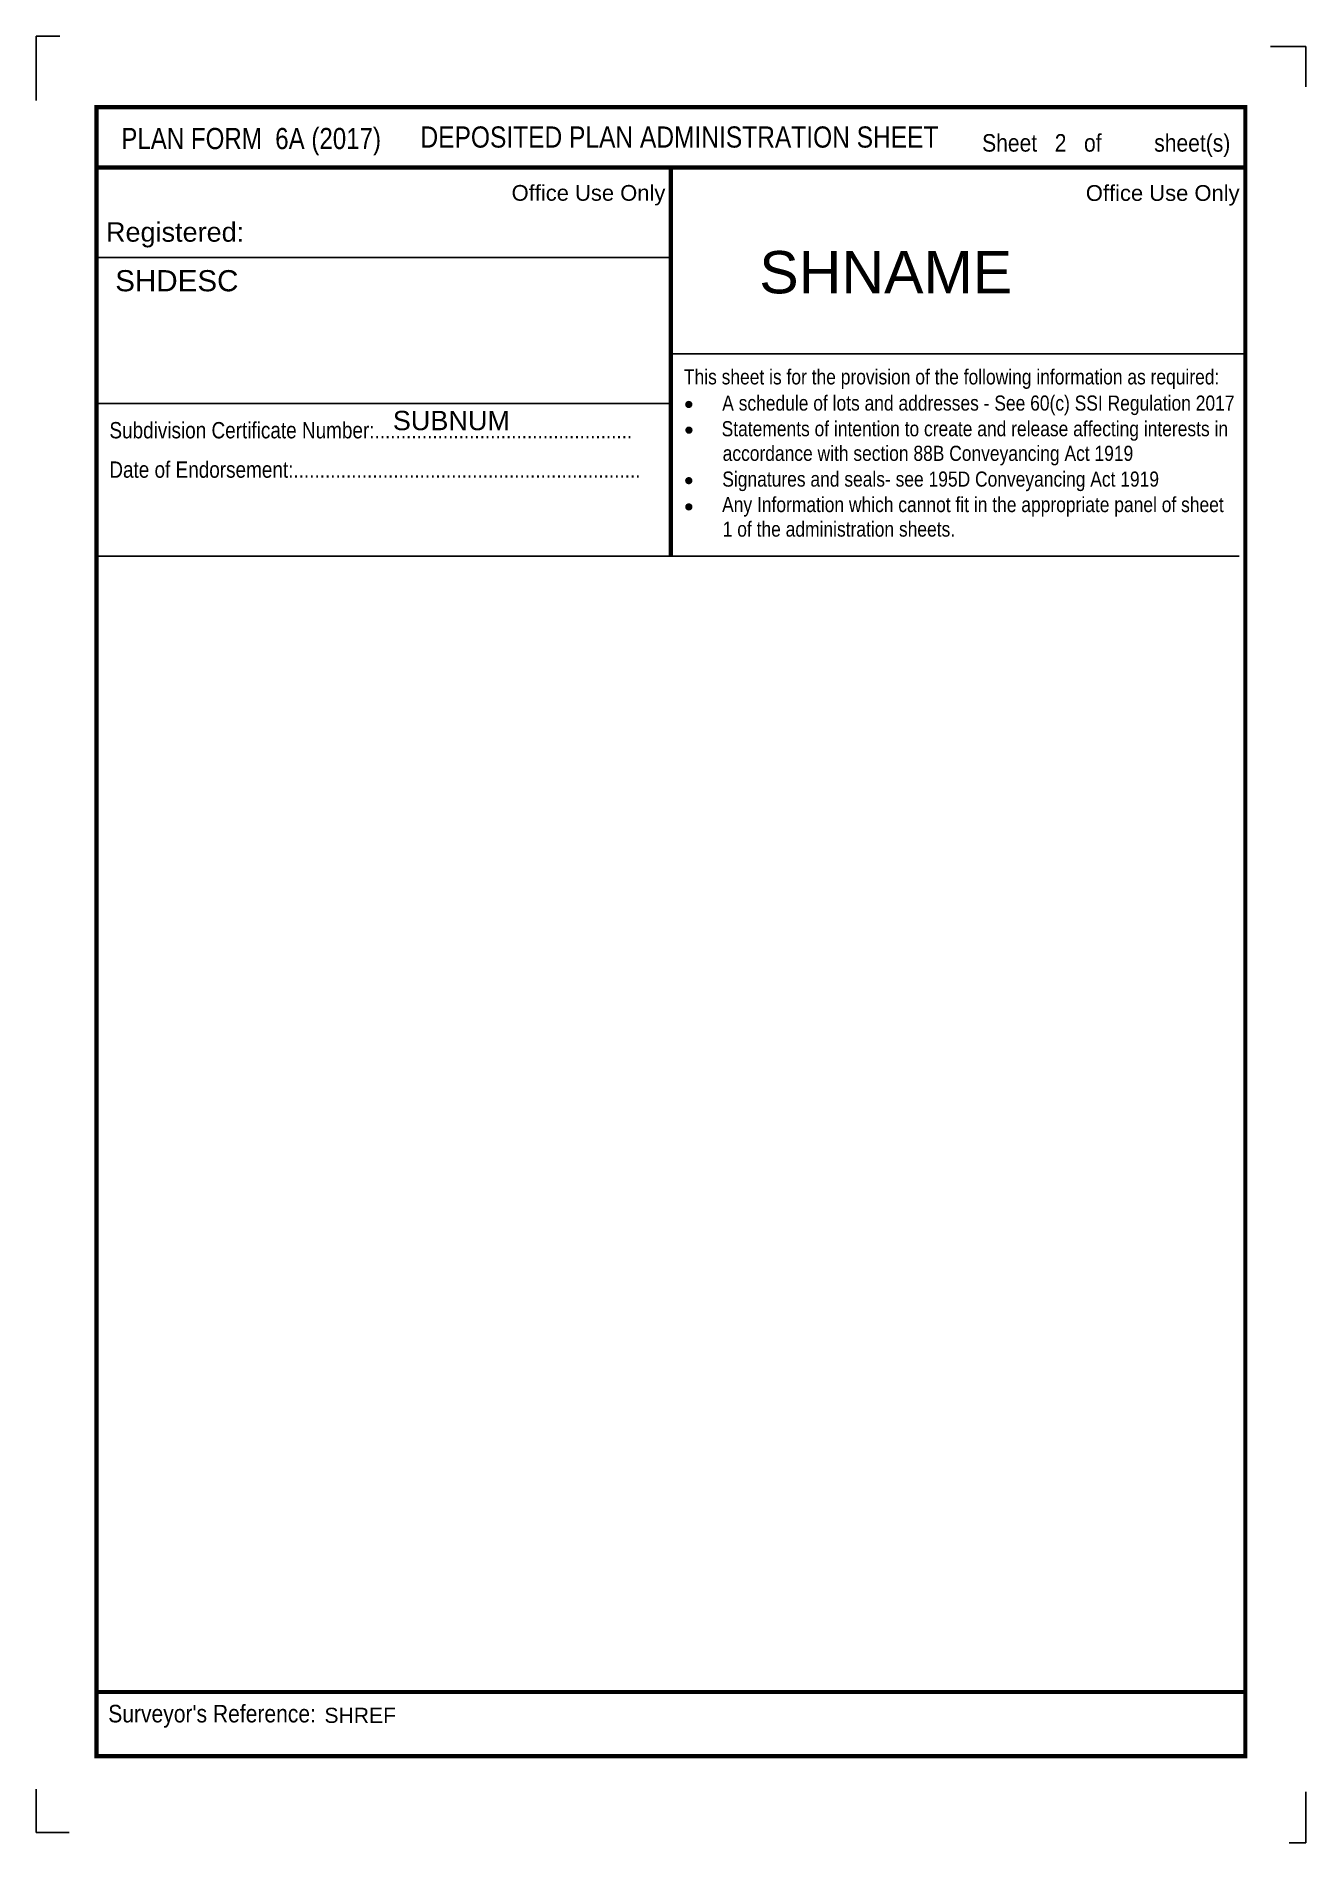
# Model space of a CAD drawing. Extents: x 304 to 514, y -2 to 297.
import ezdxf
from ezdxf.enums import TextEntityAlignment as Align

# ---------------------------------------------------------------- set-up
doc = ezdxf.new("R2010")
doc.units = 0
doc.header["$MEASUREMENT"] = 0
doc.styles.add('ARIAL', font='arial.ttf')

msp = doc.modelspace()

# ---------------------------------------------------------------- hatches: boundary and pattern name
h = msp.add_hatch(color=256)
h.dxf.hatch_style = 1
h.paths.add_polyline_path([(412.57, 236.1, 1), (411.36, 236.1, 1)])
h = msp.add_hatch(color=256)
h.dxf.hatch_style = 1
h.paths.add_polyline_path([(412.6, 231.85, 1), (411.39, 231.85, 1)])
h = msp.add_hatch(color=256)
h.dxf.hatch_style = 1
h.paths.add_polyline_path([(412.57, 223.5, 1), (411.36, 223.5, 1)])
h = msp.add_hatch(color=256)
h.dxf.hatch_style = 1
h.paths.add_polyline_path([(412.58, 219.16, 1), (411.37, 219.16, 1)])

# ---------------------------------------------------------------- linework, layer by layer
at = {"color": 7, "true_color": 0xffffff}
for p, q in [((307.93, 297), (304.03, 297)), ((304.03, 297), (304.03, 286.37)), ((307.93, 297), (304.03, 297)), ((304.03, 297), (304.03, 286.37)), ((514.03, 295.26), (508.16, 295.26)), ((514.03, 295.26), (508.16, 295.26)), ((514.03, 295.26), (508.16, 295.26)), ((514.03, 295.26), (508.16, 295.26)), ((514.03, 288.59), (514.03, 295.26)), ((514.03, 288.59), (514.03, 295.26)), ((514.03, 288.59), (514.03, 295.26)), ((514.03, 288.59), (514.03, 295.26)), ((304.03, 7.15), (304.03, 0)), ((304.03, 7.15), (304.03, 0)), ((514.03, -1.74), (514.03, 6.68)), ((514.03, -1.74), (514.03, 6.68)), ((304.03, 0), (304.03, 4.19)), ((304.03, 0), (304.03, 4.19)), ((304.03, 0), (309.48, 0)), ((304.03, 0), (309.48, 0)), ((511.26, -1.74), (514.03, -1.74)), ((511.26, -1.74), (514.03, -1.74))]:
    msp.add_line(p, q, dxfattribs=at)
for p, q in [((409.01, 260.39), (314.01, 260.39)), ((504.01, 244.45), (409.01, 244.45)), ((409.01, 236.28), (314.01, 236.28)), ((503.01, 211.04), (314.01, 211.04)), ((503.01, 211.04), (314.01, 211.04))]:
    msp.add_line(p, q)
at = {"const_width": 0.7}
msp.add_lwpolyline([(314.01, 275.26), (314.01, 285.26), (504.01, 285.26), (504.01, 12.6), (314.01, 12.6)], close=True, dxfattribs=at)
msp.add_lwpolyline([(314.01, 275.26), (314.01, 285.26), (504.01, 285.26), (504.01, 12.6), (314.01, 12.6)], close=True, dxfattribs=at)
for points in [[(504.01, 275.26), (314.01, 275.26)], [(504.01, 275.26), (314.01, 275.26)], [(409.01, 275.26), (409.01, 211.04)]]:
    msp.add_lwpolyline(points, dxfattribs=at)
msp.add_lwpolyline([(504.23, 23.21, 0.7, 0.7, 0), (314.23, 23.21, 0.7, 0.7, 0)], format="xyseb")

# ---------------------------------------------------------------- texts
at = {"style": 'ARIAL'}
for s, height, width, p in [('PLAN FORM  6A (2017)', 3.5, 0.815, (318.11, 278.32)), ('Sheet   2   of         sheet(s)', 2.9, 0.86, (460.48, 277.9)), ('This sheet is for the provision of the following information as required:', 2.5, 0.825, (411.16, 239.41)), ('A schedule of lots and addresses - See 60(c) SSI Regulation 2017', 2.5, 0.825, (417.5, 235.08)), ('Subdivision Certificate Number:.................................................', 2.7, 0.83, (316.15, 230.49)), ('Statements of intention to create and release affecting interests in', 2.5, 0.825, (417.4, 230.84)), ('accordance with section 88B Conveyancing Act 1919', 2.5, 0.825, (417.57, 226.77)), ('Date of Endorsement:..................................................................', 2.7, 0.83, (316.13, 223.98)), ('Signatures and seals- see 195D Conveyancing Act 1919', 2.5, 0.825, (417.51, 222.51)), ('Any Information which cannot fit in the appropriate panel of sheet', 2.5, 0.825, (417.48, 218.3)), ('1 of the administration sheets.', 2.5, 0.825, (417.58, 214.24)), ("Surveyor's Reference:", 2.9, 0.86, (315.95, 18.18))]:
    msp.add_text(s, height=height, dxfattribs=dict(at, width=width)).set_placement(p)
at = {"style": 'ARIAL', "width": 0.83}
msp.add_text('DEPOSITED PLAN ADMINISTRATION SHEET', height=3.5, dxfattribs=at).set_placement((367.59, 282.07), align=Align.TOP_LEFT)
msp.add_text('DEPOSITED PLAN ADMINISTRATION SHEET', height=3.5, dxfattribs=at).set_placement((367.59, 282.07), align=Align.TOP_LEFT)
at = {"style": 'ARIAL'}
for p in [(395.88, 270.76), (490.85, 270.74)]:
    msp.add_text('Office Use Only ', height=2.6, dxfattribs=at).set_placement(p, align=Align.MIDDLE)
msp.add_text('Registered:', height=3.2, dxfattribs=at).set_placement((315.58, 263.01))
for tag, p, height in [('SHNAME', (423.62, 254.47), 7), ('SUBNUM', (363.02, 231.84), 3.2), ('SHREF', (351.71, 18.1), 2.5)]:
    msp.add_attdef(tag, p, '', height=height, dxfattribs=at)
msp.add_attdef('SHDESC', text='', height=3.5, dxfattribs=at).set_placement((317.11, 258.31), align=Align.TOP_LEFT)

doc.saveas('drawing.dxf')
